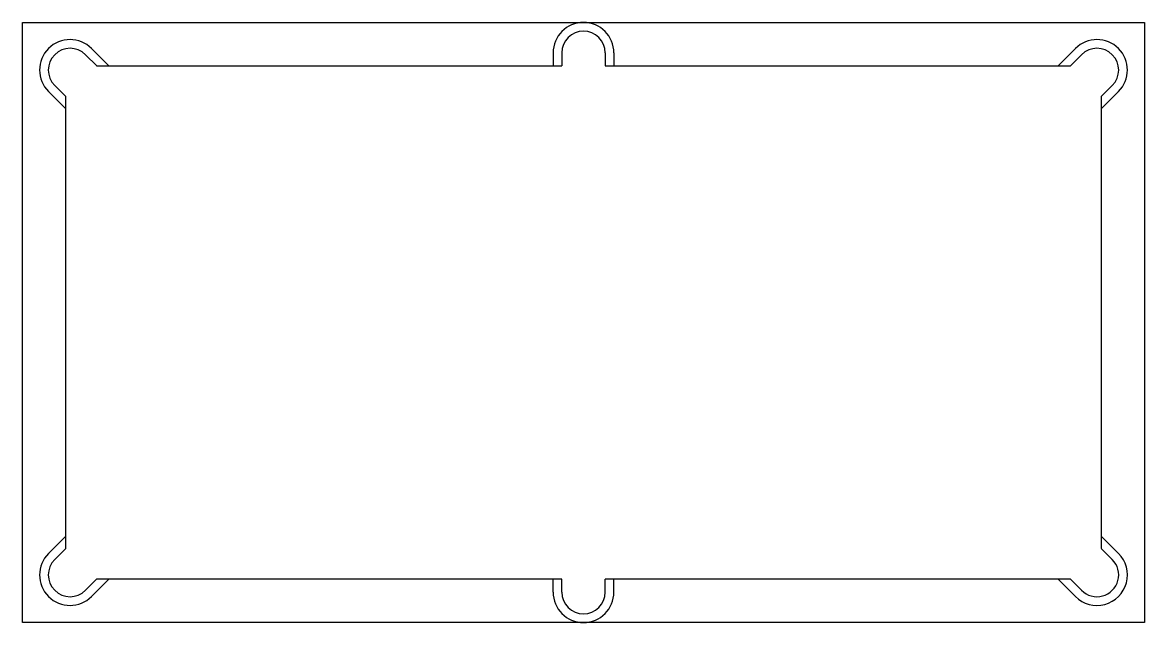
# Model space of a CAD drawing. Extents: x 0 to 129, y -69 to 0.
import ezdxf

# ---------------------------------------------------------------- set-up
doc = ezdxf.new("R2010")
doc.units = 0
doc.header["$MEASUREMENT"] = 0
doc.layers.get('0').update_dxf_attribs({"linetype": 'CONTINUOUS'})

msp = doc.modelspace()

# ---------------------------------------------------------------- linework, layer by layer
at = {"linetype": 'CONTINUOUS'}
for p, q in [((0, -69.0001), (0, 0)), ((0, 0), (129.00003, 0)), ((129.00003, 0), (129.00003, -69.0001)), ((7.242641, -3.7071), (8.53515, -4.9997)), ((7.949734, -3), (9.94862, -4.9989)), ((61, -3.5), (61, -5)), ((62, -3.5), (62, -5)), ((67, -3.5), (67, -5)), ((68, -3.5), (68, -5)), ((121.05023, -3), (119.05133, -4.9989)), ((121.75733, -3.7071), (120.45533, -5.0091)), ((8.519687, -5), (62, -5)), ((67, -5), (120.47733, -5)), ((3.70712, -7.2427), (4.98909, -8.5247)), ((125.29283, -7.2427), (124.01093, -8.5247)), ((3, -7.9498), (4.99998, -9.9498)), ((5, -60.4868), (5, -8.528)), ((126.00003, -7.9498), (124.00003, -9.9498)), ((124.00003, -8.522), (124.00003, -60.4624)), ((3, -61.0503), (4.99998, -59.0503)), ((126.00003, -61.0503), (124.00003, -59.0503)), ((3.70712, -61.7574), (4.98909, -60.4754)), ((125.29283, -61.7574), (124.01093, -60.4754)), ((7.242641, -65.2929), (8.544628, -63.9909)), ((7.949734, -66.0001), (9.94862, -64.0012)), ((62, -64.0001), (8.52181, -64.0001)), ((61, -65.5001), (61, -64.0001)), ((62, -65.5001), (62, -64.0001)), ((67, -65.5001), (67, -64.0001)), ((120.44533, -64.0001), (67, -64.0001)), ((68, -65.5001), (68, -64.0001)), ((121.05023, -66.0001), (119.05133, -64.0012)), ((121.75733, -65.2929), (120.45533, -63.9909)), ((129.00003, -69.0001), (0, -69.0001))]:
    msp.add_line(p, q, dxfattribs=at)
for centre, radius, start, end in [((64.5, -3.5), 3.5, 0, 180), ((64.5, -3.5), 2.5, 0, 180), ((5.47488, -5.4749), 3.5, 45, 225), ((123.52513, -5.4749), 3.5, 315, 135), ((5.47488, -5.4749), 2.5, 45, 225), ((123.52513, -5.4749), 2.5, 315, 135), ((5.47488, -63.5252), 3.5, 135, 315), ((5.47488, -63.5252), 2.5, 135, 315), ((123.52513, -63.5252), 3.5, 225, 45.00001), ((123.52513, -63.5252), 2.5, 225, 45.00001), ((64.5, -65.5001), 3.5, 180, 0), ((64.5, -65.5001), 2.5, 180, 0)]:
    msp.add_arc(centre, radius, start, end, dxfattribs=at)

doc.saveas('drawing.dxf')
